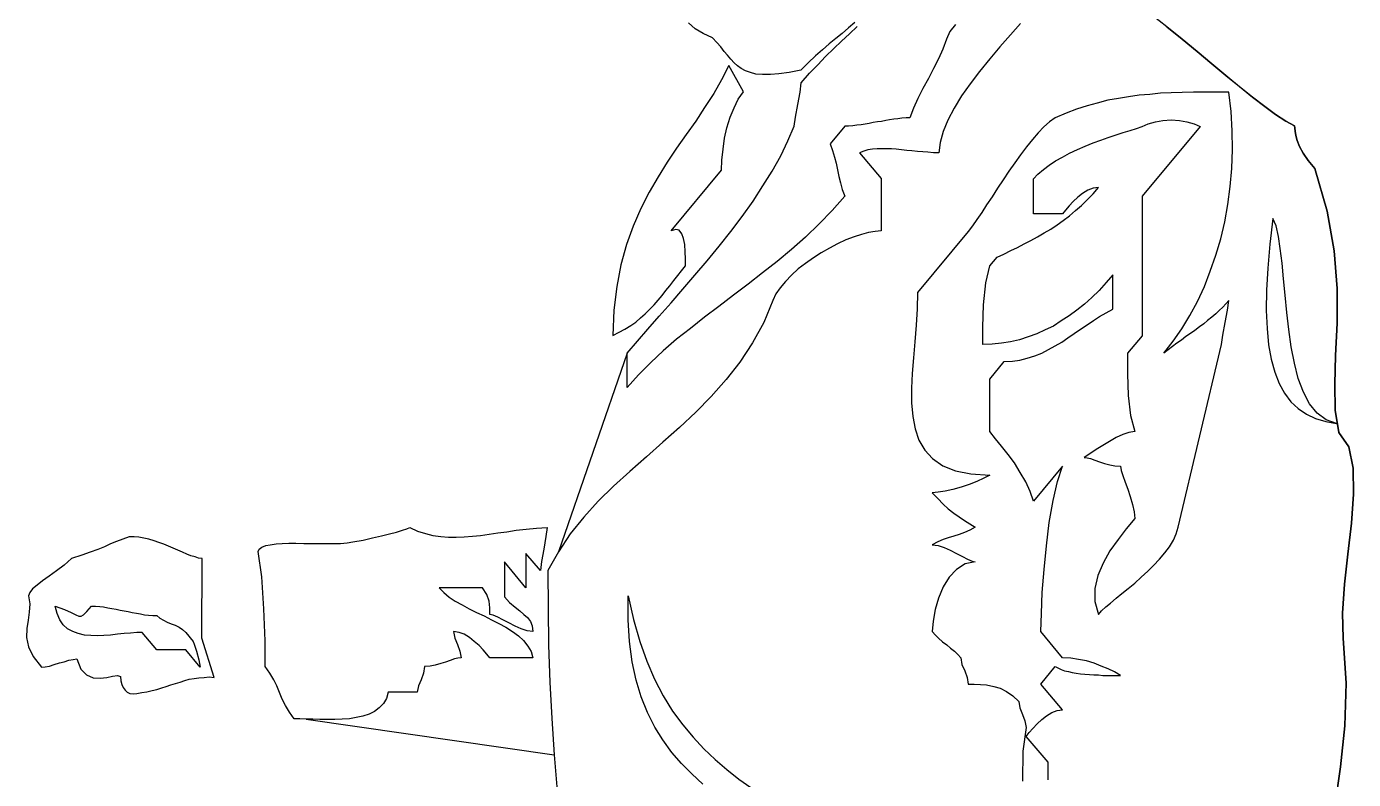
# Model space of a CAD drawing. Extents: x 500 to 638, y 181 to 267.
# Drawn here: x 622.741 to 623.401, y 204.181 to 204.556 of the extents above; entities that cross this region are included whole.
import ezdxf

# ---------------------------------------------------------------- set-up
doc = ezdxf.new("R2010")
doc.units = 0
doc.header["$LTSCALE"] = 7
doc.layers.add('ACESSÓRIO', color=2, linetype='CONTINUOUS')

msp = doc.modelspace()

# ---------------------------------------------------------------- linework, layer by layer
at = {"layer": 'ACESSÓRIO'}
for p, q in [((623.30847, 204.55556), (623.30088, 204.5614)), ((623.07392, 204.55458), (623.07061, 204.5575)), ((623.07781, 204.55225), (623.07392, 204.55458)), ((623.08247, 204.55011), (623.07781, 204.55225)), ((623.14704, 204.55225), (623.14374, 204.54972)), ((623.14665, 204.54836), (623.15054, 204.55206)), ((623.15015, 204.55497), (623.14704, 204.55225)), ((623.15327, 204.5577), (623.15015, 204.55497)), ((623.15054, 204.55206), (623.15443, 204.55575)), ((623.20052, 204.55322), (623.19878, 204.54933)), ((623.20325, 204.55673), (623.20052, 204.55322)), ((623.23573, 204.55712), (623.23067, 204.55148)), ((623.31605, 204.54933), (623.30847, 204.55556)), ((623.30847, 204.55556), (623.31605, 204.54933)), ((623.30847, 204.55556), (623.30847, 204.55556)), ((623.08461, 204.54778), (623.08247, 204.55011)), ((623.08655, 204.54564), (623.08461, 204.54778)), ((623.08831, 204.5433), (623.08655, 204.54564)), ((623.14043, 204.547), (623.13712, 204.54408)), ((623.14374, 204.54972), (623.14043, 204.547)), ((623.14277, 204.54466), (623.14665, 204.54836)), ((623.19878, 204.54933), (623.19702, 204.54447)), ((623.22542, 204.54564), (623.22036, 204.53961)), ((623.23067, 204.55148), (623.22542, 204.54564)), ((623.32345, 204.5433), (623.31605, 204.54933)), ((623.31605, 204.54933), (623.32345, 204.5433)), ((623.08986, 204.54136), (623.08831, 204.5433)), ((623.09161, 204.53941), (623.08986, 204.54136)), ((623.09317, 204.53767), (623.09161, 204.53941)), ((623.13362, 204.54117), (623.13012, 204.53767)), ((623.13712, 204.54408), (623.13362, 204.54117)), ((623.13479, 204.53669), (623.13868, 204.54078)), ((623.13868, 204.54078), (623.14277, 204.54466)), ((623.19489, 204.53961), (623.19236, 204.53474)), ((623.19702, 204.54447), (623.19489, 204.53961)), ((623.22036, 204.53961), (623.21531, 204.53338)), ((623.33083, 204.53708), (623.32345, 204.5433)), ((623.32345, 204.5433), (623.33083, 204.53708)), ((623.09064, 204.53631), (623.08694, 204.5291)), ((623.09784, 204.52327), (623.09064, 204.53631)), ((623.09492, 204.53611), (623.09317, 204.53767)), ((623.09667, 204.53474), (623.09492, 204.53611)), ((623.09881, 204.53358), (623.09667, 204.53474)), ((623.10133, 204.5328), (623.09881, 204.53358)), ((623.10406, 204.53203), (623.10133, 204.5328)), ((623.11553, 204.53222), (623.11125, 204.53183)), ((623.12059, 204.5328), (623.11553, 204.53222)), ((623.12642, 204.53397), (623.12059, 204.5328)), ((623.13012, 204.53767), (623.12642, 204.53397)), ((623.12662, 204.52775), (623.1307, 204.53241)), ((623.1307, 204.53241), (623.13479, 204.53669)), ((623.19236, 204.53474), (623.18983, 204.52988)), ((623.21531, 204.53338), (623.21064, 204.52716)), ((623.33784, 204.53125), (623.33083, 204.53708)), ((623.33083, 204.53708), (623.33784, 204.53125)), ((623.08694, 204.5291), (623.08306, 204.5223)), ((623.10737, 204.53183), (623.10406, 204.53203)), ((623.11125, 204.53183), (623.10737, 204.53183)), ((623.12603, 204.52308), (623.12662, 204.52775)), ((623.18983, 204.52988), (623.1871, 204.52482)), ((623.21064, 204.52716), (623.20636, 204.52114)), ((623.34464, 204.52561), (623.33784, 204.53125)), ((623.33784, 204.53125), (623.34464, 204.5258)), ((623.34464, 204.5258), (623.35106, 204.52055)), ((623.35106, 204.52055), (623.34464, 204.52561)), ((623.08306, 204.5223), (623.07858, 204.51549)), ((623.09317, 204.5153), (623.09531, 204.51957)), ((623.09531, 204.51957), (623.09784, 204.52327)), ((623.12487, 204.51686), (623.12603, 204.52308)), ((623.18458, 204.51996), (623.18244, 204.5151)), ((623.1871, 204.52482), (623.18458, 204.51996)), ((623.20636, 204.52114), (623.20267, 204.5151)), ((623.2791, 204.51899), (623.27385, 204.51763)), ((623.28435, 204.51996), (623.2791, 204.51899)), ((623.28941, 204.52075), (623.28435, 204.51996)), ((623.29466, 204.52152), (623.28941, 204.52075)), ((623.29991, 204.52191), (623.29466, 204.52152)), ((623.30535, 204.5225), (623.29991, 204.52191)), ((623.31061, 204.52269), (623.30535, 204.5225)), ((623.31605, 204.52288), (623.31061, 204.52269)), ((623.32169, 204.52308), (623.31605, 204.52288)), ((623.32733, 204.52308), (623.32169, 204.52308)), ((623.33317, 204.52308), (623.32733, 204.52308)), ((623.3392, 204.52308), (623.33317, 204.52308)), ((623.34036, 204.51335), (623.3392, 204.52308)), ((623.35709, 204.51588), (623.35106, 204.52055)), ((623.35106, 204.52055), (623.35709, 204.51588)), ((623.07858, 204.51549), (623.07411, 204.50868)), ((623.09122, 204.51063), (623.09317, 204.5153)), ((623.1237, 204.51063), (623.12487, 204.51686)), ((623.18244, 204.5151), (623.18069, 204.51024)), ((623.20267, 204.5151), (623.19955, 204.50907)), ((623.25829, 204.51258), (623.25285, 204.51024)), ((623.26354, 204.51452), (623.25829, 204.51258)), ((623.26879, 204.51627), (623.26354, 204.51452)), ((623.27385, 204.51763), (623.26879, 204.51627)), ((623.34094, 204.50382), (623.34036, 204.51335)), ((623.36254, 204.51199), (623.35709, 204.51588)), ((623.35709, 204.51588), (623.36254, 204.51199)), ((623.07411, 204.50868), (623.06944, 204.50207)), ((623.08967, 204.50538), (623.09122, 204.51063)), ((623.12001, 204.49877), (623.12312, 204.50616)), ((623.12312, 204.50616), (623.1237, 204.51063)), ((623.14821, 204.50616), (623.14101, 204.49741)), ((623.15015, 204.50616), (623.14821, 204.50616)), ((623.15229, 204.50636), (623.15015, 204.50616)), ((623.15424, 204.50655), (623.15229, 204.50636)), ((623.15637, 204.50674), (623.15424, 204.50655)), ((623.15832, 204.50713), (623.15637, 204.50674)), ((623.16046, 204.50752), (623.15832, 204.50713)), ((623.16241, 204.50791), (623.16046, 204.50752)), ((623.16455, 204.5083), (623.16241, 204.50791)), ((623.16649, 204.50849), (623.16455, 204.5083)), ((623.16863, 204.50888), (623.16649, 204.50849)), ((623.17057, 204.50927), (623.16863, 204.50888)), ((623.17272, 204.50965), (623.17057, 204.50927)), ((623.17466, 204.50985), (623.17272, 204.50965)), ((623.1766, 204.51004), (623.17466, 204.50985)), ((623.17875, 204.51024), (623.1766, 204.51004)), ((623.18069, 204.51024), (623.17875, 204.51024)), ((623.19955, 204.50907), (623.19722, 204.50343)), ((623.2472, 204.50577), (623.24448, 204.50285)), ((623.25012, 204.5083), (623.2472, 204.50577)), ((623.25285, 204.51024), (623.25012, 204.5083)), ((623.2933, 204.50499), (623.29621, 204.50597)), ((623.29621, 204.50597), (623.29913, 204.50733)), ((623.325, 204.50597), (623.29621, 204.47135)), ((623.29913, 204.50733), (623.30283, 204.5083)), ((623.30283, 204.5083), (623.30652, 204.50888)), ((623.30652, 204.50888), (623.31061, 204.50927)), ((623.31061, 204.50927), (623.31469, 204.50888)), ((623.31469, 204.50888), (623.31839, 204.5083)), ((623.31839, 204.5083), (623.32208, 204.50733)), ((623.32208, 204.50733), (623.325, 204.50597)), ((623.36759, 204.50868), (623.36254, 204.51199)), ((623.36254, 204.51199), (623.36759, 204.50868)), ((623.37187, 204.50636), (623.36759, 204.50868)), ((623.36759, 204.50868), (623.37187, 204.50636)), ((623.37206, 204.50518), (623.37187, 204.50636)), ((623.37187, 204.50636), (623.37206, 204.50518)), ((623.06944, 204.50207), (623.06458, 204.49526)), ((623.08772, 204.49468), (623.0885, 204.50013)), ((623.0885, 204.50013), (623.08967, 204.50538)), ((623.19722, 204.50343), (623.19566, 204.49799)), ((623.24156, 204.49954), (623.23865, 204.49585)), ((623.24448, 204.50285), (623.24156, 204.49954)), ((623.27171, 204.49779), (623.2756, 204.49915)), ((623.2756, 204.49915), (623.27929, 204.50052)), ((623.27929, 204.50052), (623.28319, 204.50188)), ((623.28319, 204.50188), (623.28668, 204.50305)), ((623.28668, 204.50305), (623.29018, 204.50402)), ((623.29018, 204.50402), (623.2933, 204.50499)), ((623.34114, 204.49448), (623.34094, 204.50382)), ((623.37226, 204.50363), (623.37206, 204.50518)), ((623.37206, 204.50518), (623.37226, 204.50363)), ((623.37265, 204.50149), (623.37226, 204.50363)), ((623.37226, 204.50363), (623.37265, 204.50149)), ((623.37324, 204.49896), (623.37265, 204.50149)), ((623.37265, 204.50149), (623.37324, 204.49896)), ((623.06458, 204.49526), (623.05991, 204.48826)), ((623.08714, 204.48923), (623.08772, 204.49468)), ((623.1165, 204.49138), (623.12001, 204.49877)), ((623.14101, 204.49741), (623.14218, 204.4941)), ((623.14218, 204.4941), (623.14315, 204.49079)), ((623.15774, 204.49371), (623.1556, 204.49293)), ((623.1556, 204.49293), (623.16629, 204.48009)), ((623.15968, 204.49429), (623.15774, 204.49371)), ((623.16201, 204.49468), (623.15968, 204.49429)), ((623.16435, 204.49487), (623.16201, 204.49468)), ((623.16668, 204.49487), (623.16435, 204.49487)), ((623.16902, 204.49487), (623.16668, 204.49487)), ((623.17154, 204.49487), (623.16902, 204.49487)), ((623.17388, 204.49468), (623.17154, 204.49487)), ((623.17641, 204.49429), (623.17388, 204.49468)), ((623.17913, 204.4941), (623.17641, 204.49429)), ((623.18166, 204.4939), (623.17913, 204.4941)), ((623.18438, 204.49351), (623.18166, 204.4939)), ((623.1871, 204.49332), (623.18438, 204.49351)), ((623.18963, 204.49313), (623.1871, 204.49332)), ((623.19236, 204.49293), (623.18963, 204.49313)), ((623.19508, 204.49293), (623.19236, 204.49293)), ((623.19566, 204.49799), (623.19508, 204.49293)), ((623.23865, 204.49585), (623.23573, 204.49196)), ((623.25654, 204.49079), (623.26004, 204.49274)), ((623.26004, 204.49274), (623.26393, 204.49448)), ((623.26393, 204.49448), (623.26782, 204.49624)), ((623.26782, 204.49624), (623.27171, 204.49779)), ((623.34075, 204.48515), (623.34114, 204.49448)), ((623.3744, 204.49605), (623.37324, 204.49896)), ((623.37324, 204.49896), (623.3744, 204.49605)), ((623.37615, 204.49274), (623.3744, 204.49605)), ((623.3744, 204.49605), (623.37615, 204.49274)), ((623.37868, 204.48904), (623.37615, 204.49274)), ((623.37615, 204.49274), (623.37868, 204.48904)), ((623.05991, 204.48826), (623.05544, 204.48088)), ((623.08694, 204.48418), (623.08714, 204.48923)), ((623.11223, 204.48379), (623.1165, 204.49138)), ((623.14315, 204.49079), (623.14393, 204.48768)), ((623.14393, 204.48768), (623.14471, 204.48437)), ((623.23281, 204.48788), (623.22989, 204.48379)), ((623.23573, 204.49196), (623.23281, 204.48788)), ((623.24701, 204.48457), (623.24993, 204.48671)), ((623.24993, 204.48671), (623.25304, 204.48885)), ((623.25304, 204.48885), (623.25654, 204.49079)), ((623.38198, 204.48515), (623.37868, 204.48904)), ((623.37868, 204.48904), (623.38198, 204.48515)), ((623.05544, 204.48088), (623.05096, 204.47329)), ((623.06185, 204.45403), (623.08694, 204.48418)), ((623.10756, 204.4764), (623.11223, 204.48379)), ((623.14471, 204.48437), (623.14529, 204.48107)), ((623.14529, 204.48107), (623.14607, 204.47796)), ((623.16629, 204.48009), (623.16629, 204.45403)), ((623.22697, 204.47951), (623.22425, 204.47523)), ((623.22989, 204.48379), (623.22697, 204.47951)), ((623.24215, 204.4799), (623.24429, 204.48224)), ((623.24215, 204.46259), (623.24215, 204.4799)), ((623.24429, 204.48224), (623.24701, 204.48457)), ((623.33997, 204.47621), (623.34075, 204.48515)), ((623.38821, 204.46395), (623.38198, 204.48515)), ((623.38198, 204.48515), (623.38821, 204.46395)), ((623.05096, 204.47329), (623.04688, 204.46512)), ((623.1027, 204.46881), (623.10756, 204.4764)), ((623.14607, 204.47796), (623.14704, 204.47465)), ((623.14704, 204.47465), (623.14821, 204.47135)), ((623.22425, 204.47523), (623.22153, 204.47096)), ((623.26918, 204.47426), (623.26645, 204.47271)), ((623.27171, 204.47523), (623.26918, 204.47426)), ((623.27443, 204.47562), (623.27171, 204.47523)), ((623.27171, 204.47251), (623.27443, 204.47562)), ((623.33881, 204.46726), (623.33997, 204.47621)), ((623.09725, 204.46123), (623.1027, 204.46881)), ((623.14821, 204.47135), (623.14198, 204.46415)), ((623.21881, 204.46707), (623.21647, 204.46317)), ((623.22153, 204.47096), (623.21881, 204.46707)), ((623.25984, 204.46648), (623.2581, 204.46434)), ((623.26179, 204.46862), (623.25984, 204.46648)), ((623.26413, 204.47076), (623.26179, 204.46862)), ((623.26296, 204.46415), (623.26607, 204.46668)), ((623.26645, 204.47271), (623.26413, 204.47076)), ((623.26607, 204.46668), (623.26879, 204.46959)), ((623.26879, 204.46959), (623.27171, 204.47251)), ((623.29621, 204.47135), (623.29621, 204.40191)), ((623.33725, 204.45851), (623.33881, 204.46726)), ((623.04688, 204.46512), (623.04299, 204.45637)), ((623.09161, 204.45384), (623.09725, 204.46123)), ((623.14198, 204.46415), (623.13557, 204.45754)), ((623.21395, 204.45967), (623.2118, 204.45657)), ((623.21647, 204.46317), (623.21395, 204.45967)), ((623.25654, 204.46259), (623.24215, 204.46259)), ((623.2581, 204.46434), (623.25654, 204.46259)), ((623.25693, 204.45928), (623.26004, 204.46162)), ((623.26004, 204.46162), (623.26296, 204.46415)), ((623.36117, 204.46026), (623.35962, 204.44742)), ((623.36273, 204.45657), (623.36117, 204.46026)), ((623.39171, 204.44411), (623.38821, 204.46395)), ((623.38821, 204.46395), (623.39171, 204.44411)), ((623.04299, 204.45637), (623.03968, 204.44723)), ((623.06419, 204.45481), (623.06185, 204.45403)), ((623.06594, 204.45442), (623.06419, 204.45481)), ((623.0673, 204.45267), (623.06594, 204.45442)), ((623.08578, 204.44645), (623.09161, 204.45384)), ((623.13557, 204.45754), (623.12876, 204.45092)), ((623.16007, 204.45326), (623.15657, 204.45229)), ((623.16338, 204.45384), (623.16007, 204.45326)), ((623.16629, 204.45403), (623.16338, 204.45384)), ((623.20967, 204.45384), (623.18438, 204.4235)), ((623.2118, 204.45657), (623.20967, 204.45384)), ((623.24409, 204.45112), (623.2474, 204.45306)), ((623.2474, 204.45306), (623.2507, 204.455)), ((623.2507, 204.455), (623.25382, 204.45715)), ((623.25382, 204.45715), (623.25693, 204.45928)), ((623.33531, 204.45014), (623.33725, 204.45851)), ((623.3639, 204.45131), (623.36273, 204.45657)), ((623.03968, 204.44723), (623.03696, 204.43712)), ((623.06808, 204.45034), (623.0673, 204.45267)), ((623.06866, 204.44723), (623.06808, 204.45034)), ((623.06886, 204.44372), (623.06866, 204.44723)), ((623.07975, 204.43925), (623.08578, 204.44645)), ((623.12876, 204.45092), (623.12175, 204.44489)), ((623.14471, 204.44762), (623.14062, 204.44548)), ((623.14879, 204.44956), (623.14471, 204.44762)), ((623.15288, 204.45112), (623.14879, 204.44956)), ((623.15657, 204.45229), (623.15288, 204.45112)), ((623.23417, 204.44587), (623.23748, 204.44762)), ((623.23748, 204.44762), (623.24078, 204.44936)), ((623.24078, 204.44936), (623.24409, 204.45112)), ((623.33278, 204.44198), (623.33531, 204.45014)), ((623.35962, 204.44742), (623.35865, 204.43556)), ((623.36487, 204.44528), (623.3639, 204.45131)), ((623.06905, 204.44022), (623.06886, 204.44372)), ((623.06905, 204.43673), (623.06905, 204.44022)), ((623.12175, 204.44489), (623.11456, 204.43886)), ((623.13265, 204.44061), (623.12876, 204.43789)), ((623.13654, 204.44314), (623.13265, 204.44061)), ((623.14062, 204.44548), (623.13654, 204.44314)), ((623.22036, 204.43673), (623.22406, 204.44101)), ((623.22406, 204.44101), (623.22737, 204.44256)), ((623.22737, 204.44256), (623.23086, 204.44431)), ((623.23086, 204.44431), (623.23417, 204.44587)), ((623.33006, 204.434), (623.33278, 204.44198)), ((623.36584, 204.43809), (623.36487, 204.44528)), ((623.39307, 204.42544), (623.39171, 204.44411)), ((623.39171, 204.44411), (623.39307, 204.42544)), ((623.03696, 204.43712), (623.03482, 204.42642)), ((623.06516, 204.43186), (623.0671, 204.43419)), ((623.0671, 204.43419), (623.06905, 204.43673)), ((623.07372, 204.43206), (623.07975, 204.43925)), ((623.10737, 204.43322), (623.10017, 204.42758)), ((623.11456, 204.43886), (623.10737, 204.43322)), ((623.12506, 204.43517), (623.12175, 204.43206)), ((623.12876, 204.43789), (623.12506, 204.43517)), ((623.21842, 204.42817), (623.22036, 204.43673)), ((623.32714, 204.42642), (623.33006, 204.434)), ((623.35865, 204.43556), (623.35807, 204.42466)), ((623.36642, 204.4303), (623.36584, 204.43809)), ((623.05933, 204.42447), (623.06127, 204.42681)), ((623.06127, 204.42681), (623.06322, 204.42933)), ((623.06322, 204.42933), (623.06516, 204.43186)), ((623.06769, 204.42505), (623.07372, 204.43206)), ((623.10017, 204.42758), (623.09298, 204.42214)), ((623.11884, 204.42894), (623.11612, 204.42583)), ((623.12175, 204.43206), (623.11884, 204.42894)), ((623.21725, 204.41728), (623.21842, 204.42817)), ((623.27832, 204.42836), (623.27482, 204.42447)), ((623.28162, 204.43225), (623.27832, 204.42836)), ((623.28162, 204.41513), (623.28162, 204.43225)), ((623.3672, 204.42214), (623.36642, 204.4303)), ((623.03482, 204.42642), (623.03346, 204.41474)), ((623.05544, 204.41961), (623.05738, 204.42195)), ((623.05738, 204.42195), (623.05933, 204.42447)), ((623.06185, 204.41825), (623.06769, 204.42505)), ((623.09298, 204.42214), (623.08558, 204.4165)), ((623.11398, 204.42272), (623.11242, 204.41941)), ((623.11612, 204.42583), (623.11398, 204.42272)), ((623.18438, 204.4235), (623.18419, 204.41533)), ((623.27112, 204.42097), (623.26743, 204.41767)), ((623.27482, 204.42447), (623.27112, 204.42097)), ((623.32364, 204.41902), (623.32714, 204.42642)), ((623.35807, 204.42466), (623.35787, 204.41455)), ((623.36818, 204.41358), (623.3672, 204.42214)), ((623.39307, 204.40813), (623.39307, 204.42544)), ((623.39307, 204.42544), (623.39307, 204.40813)), ((623.03346, 204.41474), (623.03288, 204.40211)), ((623.04902, 204.4128), (623.05135, 204.41513)), ((623.05135, 204.41513), (623.05349, 204.41728)), ((623.05349, 204.41728), (623.05544, 204.41961)), ((623.05602, 204.41164), (623.06185, 204.41825)), ((623.08558, 204.4165), (623.07858, 204.41125)), ((623.11242, 204.41941), (623.10795, 204.40852)), ((623.18419, 204.41533), (623.1838, 204.40716)), ((623.21686, 204.40619), (623.21725, 204.41728)), ((623.26374, 204.41474), (623.25984, 204.41183)), ((623.26743, 204.41767), (623.26374, 204.41474)), ((623.27501, 204.41144), (623.27832, 204.41339)), ((623.27832, 204.41339), (623.28162, 204.41513)), ((623.31994, 204.41203), (623.32364, 204.41902)), ((623.33453, 204.41455), (623.33278, 204.4128)), ((623.33628, 204.41611), (623.33453, 204.41455)), ((623.33784, 204.41786), (623.33628, 204.41611)), ((623.33745, 204.40852), (623.33862, 204.41474)), ((623.3392, 204.41941), (623.33784, 204.41786)), ((623.33862, 204.41474), (623.3392, 204.41941)), ((623.35787, 204.41455), (623.35826, 204.40561)), ((623.36915, 204.40502), (623.36818, 204.41358)), ((623.03891, 204.40521), (623.04182, 204.40697)), ((623.04182, 204.40697), (623.04435, 204.40872)), ((623.04435, 204.40872), (623.04668, 204.41086)), ((623.04668, 204.41086), (623.04902, 204.4128)), ((623.05038, 204.40521), (623.05602, 204.41164)), ((623.07858, 204.41125), (623.07158, 204.40561)), ((623.10795, 204.40852), (623.10231, 204.39841)), ((623.1838, 204.40716), (623.18303, 204.39899)), ((623.25206, 204.40678), (623.24798, 204.40482)), ((623.25595, 204.4093), (623.25206, 204.40678)), ((623.25984, 204.41183), (623.25595, 204.4093)), ((623.26548, 204.40521), (623.26879, 204.40736)), ((623.26879, 204.40736), (623.2719, 204.40949)), ((623.2719, 204.40949), (623.27501, 204.41144)), ((623.31586, 204.40541), (623.31994, 204.41203)), ((623.32675, 204.40794), (623.32461, 204.40639)), ((623.3287, 204.40949), (623.32675, 204.40794)), ((623.33083, 204.41125), (623.3287, 204.40949)), ((623.33278, 204.4128), (623.33083, 204.41125)), ((623.33628, 204.4023), (623.33745, 204.40852)), ((623.39229, 204.39219), (623.39307, 204.40813)), ((623.39307, 204.40813), (623.39229, 204.39219)), ((623.03288, 204.40211), (623.03599, 204.40366)), ((623.03599, 204.40366), (623.03891, 204.40521)), ((623.04513, 204.39919), (623.05038, 204.40521)), ((623.06458, 204.40016), (623.05797, 204.39452)), ((623.07158, 204.40561), (623.06458, 204.40016)), ((623.21686, 204.39763), (623.21686, 204.40619)), ((623.23942, 204.40133), (623.23514, 204.39996)), ((623.2437, 204.40288), (623.23942, 204.40133)), ((623.24798, 204.40482), (623.2437, 204.40288)), ((623.25615, 204.3988), (623.25926, 204.40094)), ((623.25926, 204.40094), (623.26237, 204.40308)), ((623.26237, 204.40308), (623.26548, 204.40521)), ((623.29621, 204.40191), (623.28883, 204.39335)), ((623.31158, 204.39919), (623.31586, 204.40541)), ((623.31781, 204.40153), (623.31566, 204.39977)), ((623.32014, 204.40308), (623.31781, 204.40153)), ((623.32228, 204.40463), (623.32014, 204.40308)), ((623.32461, 204.40639), (623.32228, 204.40463)), ((623.33569, 204.39763), (623.33628, 204.4023)), ((623.35826, 204.40561), (623.35904, 204.39744)), ((623.37031, 204.39647), (623.36915, 204.40502)), ((623.04007, 204.39335), (623.04513, 204.39919)), ((623.05797, 204.39452), (623.05174, 204.38868)), ((623.10231, 204.39841), (623.09608, 204.38888)), ((623.18303, 204.39899), (623.18244, 204.39102)), ((623.22153, 204.39783), (623.21686, 204.39763)), ((623.2262, 204.39822), (623.22153, 204.39783)), ((623.23067, 204.39899), (623.2262, 204.39822)), ((623.23514, 204.39996), (623.23067, 204.39899)), ((623.24623, 204.39335), (623.24954, 204.3951)), ((623.24954, 204.3951), (623.25285, 204.39686)), ((623.25285, 204.39686), (623.25615, 204.3988)), ((623.30691, 204.39335), (623.31158, 204.39919)), ((623.30905, 204.39491), (623.30691, 204.39335)), ((623.31119, 204.39666), (623.30905, 204.39491)), ((623.31333, 204.39822), (623.31119, 204.39666)), ((623.31566, 204.39977), (623.31333, 204.39822)), ((623.31411, 204.30681), (623.33569, 204.39763)), ((623.35904, 204.39744), (623.36039, 204.39024)), ((623.37187, 204.3883), (623.37031, 204.39647)), ((623.04007, 204.39335), (623.00584, 204.29455)), ((623.04007, 204.37624), (623.04007, 204.39335)), ((623.05174, 204.38868), (623.04571, 204.38246)), ((623.09608, 204.38888), (623.08928, 204.38012)), ((623.18244, 204.39102), (623.18185, 204.38324)), ((623.22036, 204.38032), (623.22756, 204.38907)), ((623.22756, 204.38907), (623.23164, 204.38927)), ((623.23164, 204.38927), (623.23534, 204.38985)), ((623.23534, 204.38985), (623.23904, 204.39083)), ((623.23904, 204.39083), (623.24273, 204.39199)), ((623.24273, 204.39199), (623.24623, 204.39335)), ((623.28883, 204.39335), (623.28883, 204.38305)), ((623.36039, 204.39024), (623.36215, 204.38382)), ((623.37382, 204.38071), (623.37187, 204.3883)), ((623.3919, 204.37779), (623.39229, 204.39219)), ((623.39229, 204.39219), (623.3919, 204.37779)), ((623.04571, 204.38246), (623.04007, 204.37624)), ((623.18185, 204.38324), (623.18146, 204.37585)), ((623.28883, 204.38305), (623.28921, 204.37216)), ((623.36215, 204.38382), (623.36429, 204.37818)), ((623.37634, 204.3739), (623.37382, 204.38071)), ((623.08928, 204.38012), (623.08188, 204.37177)), ((623.18146, 204.37585), (623.18146, 204.36865)), ((623.22036, 204.35426), (623.22036, 204.38032)), ((623.36429, 204.37818), (623.36701, 204.37332)), ((623.37946, 204.36807), (623.37634, 204.3739)), ((623.3921, 204.36495), (623.3919, 204.37779)), ((623.3919, 204.37779), (623.3921, 204.36495)), ((623.08188, 204.37177), (623.07411, 204.36398)), ((623.18146, 204.36865), (623.18205, 204.36185)), ((623.28921, 204.37216), (623.29038, 204.36224)), ((623.36701, 204.37332), (623.37012, 204.36904)), ((623.37012, 204.36904), (623.37382, 204.36574)), ((623.38315, 204.3634), (623.37946, 204.36807)), ((623.07411, 204.36398), (623.06613, 204.3564)), ((623.18205, 204.36185), (623.18322, 204.35562)), ((623.29038, 204.36224), (623.29252, 204.35426)), ((623.37382, 204.36574), (623.3779, 204.36301)), ((623.3779, 204.36301), (623.38237, 204.36088)), ((623.38237, 204.36088), (623.38743, 204.35932)), ((623.38763, 204.36009), (623.38315, 204.3634)), ((623.39404, 204.35387), (623.3921, 204.36495)), ((623.3921, 204.36495), (623.39404, 204.35387)), ((623.06613, 204.3564), (623.05777, 204.34901)), ((623.18322, 204.35562), (623.18516, 204.34998)), ((623.22328, 204.35076), (623.22036, 204.35426)), ((623.29252, 204.35426), (623.2896, 204.35387)), ((623.38743, 204.35932), (623.39288, 204.35834)), ((623.39288, 204.35834), (623.38763, 204.36009)), ((623.05777, 204.34901), (623.0496, 204.34182)), ((623.18516, 204.34998), (623.18808, 204.34512)), ((623.2262, 204.34707), (623.22328, 204.35076)), ((623.27657, 204.34746), (623.27327, 204.34531)), ((623.27988, 204.3494), (623.27657, 204.34746)), ((623.28319, 204.35135), (623.27988, 204.3494)), ((623.28649, 204.3529), (623.28319, 204.35135)), ((623.2896, 204.35387), (623.28649, 204.3529)), ((623.39891, 204.34668), (623.39404, 204.35387)), ((623.39404, 204.35387), (623.39891, 204.34668)), ((623.0496, 204.34182), (623.04143, 204.33442)), ((623.18808, 204.34512), (623.19197, 204.34084)), ((623.19197, 204.34084), (623.19702, 204.33734)), ((623.22951, 204.34298), (623.2262, 204.34707)), ((623.23262, 204.3387), (623.22951, 204.34298)), ((623.27015, 204.34318), (623.26724, 204.34143)), ((623.26724, 204.34143), (623.26879, 204.34123)), ((623.26879, 204.34123), (623.27054, 204.34084)), ((623.27327, 204.34531), (623.27015, 204.34318)), ((623.27054, 204.34084), (623.27268, 204.34006)), ((623.40104, 204.33618), (623.39891, 204.34668)), ((623.39891, 204.34668), (623.40104, 204.33618)), ((623.04143, 204.33442), (623.03327, 204.32723)), ((623.19702, 204.33734), (623.20325, 204.33481)), ((623.20325, 204.33481), (623.21103, 204.33326)), ((623.23553, 204.33403), (623.23262, 204.3387)), ((623.25654, 204.33715), (623.24215, 204.31964)), ((623.25401, 204.32956), (623.25654, 204.33715)), ((623.27268, 204.34006), (623.27501, 204.33928)), ((623.27501, 204.33928), (623.27735, 204.33851)), ((623.27735, 204.33851), (623.28007, 204.33773)), ((623.28007, 204.33773), (623.2826, 204.33734)), ((623.2826, 204.33734), (623.28532, 204.33715)), ((623.28532, 204.33715), (623.28571, 204.335)), ((623.28571, 204.335), (623.28649, 204.33248)), ((623.40124, 204.32314), (623.40104, 204.33618)), ((623.40104, 204.33618), (623.40124, 204.32314)), ((623.21006, 204.32801), (623.20616, 204.32665)), ((623.21395, 204.32956), (623.21006, 204.32801)), ((623.21103, 204.33326), (623.22036, 204.33267)), ((623.21745, 204.33112), (623.21395, 204.32956)), ((623.22036, 204.33267), (623.21745, 204.33112)), ((623.23826, 204.32936), (623.23553, 204.33403)), ((623.24039, 204.3245), (623.23826, 204.32936)), ((623.25187, 204.32003), (623.25401, 204.32956)), ((623.28649, 204.33248), (623.28766, 204.32917)), ((623.28766, 204.32917), (623.28902, 204.32567)), ((623.03327, 204.32723), (623.02568, 204.31964)), ((623.19469, 204.32411), (623.19177, 204.32392)), ((623.19177, 204.32392), (623.1945, 204.32101)), ((623.1945, 204.32101), (623.19722, 204.31828)), ((623.1982, 204.3247), (623.19469, 204.32411)), ((623.20208, 204.32548), (623.1982, 204.3247)), ((623.20616, 204.32665), (623.20208, 204.32548)), ((623.24215, 204.31964), (623.24039, 204.3245)), ((623.28902, 204.32567), (623.29018, 204.32198)), ((623.29018, 204.32198), (623.29135, 204.31809)), ((623.40027, 204.30875), (623.40124, 204.32314)), ((623.40124, 204.32314), (623.40027, 204.30875)), ((623.02568, 204.31964), (623.01849, 204.31167)), ((623.19722, 204.31828), (623.19975, 204.31595)), ((623.19975, 204.31595), (623.20247, 204.31381)), ((623.24993, 204.30914), (623.25187, 204.32003)), ((623.29135, 204.31809), (623.29213, 204.31439)), ((623.29213, 204.31439), (623.29252, 204.31109)), ((623.01849, 204.31167), (623.01167, 204.3035)), ((623.20247, 204.31381), (623.20519, 204.31187)), ((623.20519, 204.31187), (623.20772, 204.31011)), ((623.20772, 204.31011), (623.21044, 204.30836)), ((623.21044, 204.30836), (623.21317, 204.30681)), ((623.24857, 204.29747), (623.24993, 204.30914)), ((623.29252, 204.31109), (623.28824, 204.30603)), ((623.39852, 204.29339), (623.40027, 204.30875)), ((623.40027, 204.30875), (623.39852, 204.29339)), ((622.79229, 204.30195), (622.78918, 204.30078)), ((622.79482, 204.30195), (622.79229, 204.30195)), ((622.79715, 204.30175), (622.79482, 204.30195)), ((622.79968, 204.30136), (622.79715, 204.30175)), ((622.80221, 204.30078), (622.79968, 204.30136)), ((622.90879, 204.30039), (622.91346, 204.30156)), ((622.91346, 204.30156), (622.91794, 204.30253)), ((622.91794, 204.30253), (622.92182, 204.3035)), ((622.92182, 204.3035), (622.92532, 204.30428)), ((622.92532, 204.30428), (622.92824, 204.30525)), ((622.92824, 204.30525), (622.93038, 204.30603)), ((622.93038, 204.30603), (622.93193, 204.30661)), ((622.93193, 204.30661), (622.93582, 204.30486)), ((622.93582, 204.30486), (622.93972, 204.30369)), ((622.93972, 204.30369), (622.94341, 204.30272)), ((622.94341, 204.30272), (622.9473, 204.30214)), ((622.9473, 204.30214), (622.95119, 204.30175)), ((622.95119, 204.30175), (622.95508, 204.30175)), ((622.95508, 204.30175), (622.95897, 204.30195)), ((622.95897, 204.30195), (622.96306, 204.30233)), ((622.96306, 204.30233), (622.96714, 204.30272)), ((622.96714, 204.30272), (622.97141, 204.3033)), ((622.97141, 204.3033), (622.97569, 204.30389)), ((622.97569, 204.30389), (622.98017, 204.30447)), ((622.98017, 204.30447), (622.98484, 204.30525)), ((622.98484, 204.30525), (622.98989, 204.30583)), ((622.98989, 204.30583), (622.99495, 204.30623)), ((622.99495, 204.30623), (623.0002, 204.30661)), ((622.99962, 204.30214), (622.99865, 204.29592)), ((623.0002, 204.30661), (622.99962, 204.30214)), ((623.01167, 204.3035), (623.00584, 204.29455)), ((623.19975, 204.30156), (623.19722, 204.30058)), ((623.20247, 204.30233), (623.19975, 204.30156)), ((623.20519, 204.30311), (623.20247, 204.30233)), ((623.20772, 204.30408), (623.20519, 204.30311)), ((623.21044, 204.30525), (623.20772, 204.30408)), ((623.21317, 204.30681), (623.21044, 204.30525)), ((623.28824, 204.30603), (623.28416, 204.30058)), ((623.31177, 204.30039), (623.31314, 204.3035)), ((623.31314, 204.3035), (623.31411, 204.30681)), ((622.77673, 204.29572), (622.77304, 204.29436)), ((622.78004, 204.29708), (622.77673, 204.29572)), ((622.78316, 204.29844), (622.78004, 204.29708)), ((622.78607, 204.29961), (622.78316, 204.29844)), ((622.78918, 204.30078), (622.78607, 204.29961)), ((622.80474, 204.29999), (622.80221, 204.30078)), ((622.80707, 204.29922), (622.80474, 204.29999)), ((622.8096, 204.29825), (622.80707, 204.29922)), ((622.81193, 204.29728), (622.8096, 204.29825)), ((622.81427, 204.29631), (622.81193, 204.29728)), ((622.8166, 204.29533), (622.81427, 204.29631)), ((622.81894, 204.29436), (622.8166, 204.29533)), ((622.85647, 204.29474), (622.85705, 204.29592)), ((622.85842, 204.28211), (622.85647, 204.29474)), ((622.85705, 204.29592), (622.85842, 204.29689)), ((622.85842, 204.29689), (622.86036, 204.29767)), ((622.86036, 204.29767), (622.8625, 204.29805)), ((622.8625, 204.29805), (622.86542, 204.29844)), ((622.86542, 204.29844), (622.86854, 204.29864)), ((622.86854, 204.29864), (622.87184, 204.29883)), ((622.87184, 204.29883), (622.87534, 204.29883)), ((622.87534, 204.29883), (622.87923, 204.29864)), ((622.87923, 204.29864), (622.88293, 204.29864)), ((622.88293, 204.29864), (622.88681, 204.29864)), ((622.88681, 204.29864), (622.89051, 204.29864)), ((622.89051, 204.29864), (622.89421, 204.29864)), ((622.89421, 204.29864), (622.89751, 204.29864)), ((622.89751, 204.29864), (622.90082, 204.29902)), ((622.90082, 204.29902), (622.90354, 204.29941)), ((622.90354, 204.29941), (622.90879, 204.30039)), ((622.99865, 204.29592), (622.99748, 204.28969)), ((623.1945, 204.29941), (623.19177, 204.29805)), ((623.19177, 204.29805), (623.19469, 204.29767)), ((623.19722, 204.30058), (623.1945, 204.29941)), ((623.19469, 204.29767), (623.19761, 204.2967)), ((623.19761, 204.2967), (623.20072, 204.29533)), ((623.20072, 204.29533), (623.20383, 204.29377)), ((623.2474, 204.2858), (623.24857, 204.29747)), ((623.28007, 204.29494), (623.27676, 204.28891)), ((623.28416, 204.30058), (623.28007, 204.29494)), ((623.3075, 204.29397), (623.30983, 204.29708)), ((623.30983, 204.29708), (623.31177, 204.30039)), ((622.76371, 204.29125), (622.76001, 204.28794)), ((622.76876, 204.2928), (622.76371, 204.29125)), ((622.77304, 204.29436), (622.76876, 204.2928)), ((622.82108, 204.29339), (622.81894, 204.29436)), ((622.82302, 204.29261), (622.82108, 204.29339)), ((622.82516, 204.29203), (622.82302, 204.29261)), ((622.82691, 204.29144), (622.82516, 204.29203)), ((622.82867, 204.29125), (622.82691, 204.29144)), ((622.82847, 204.25157), (622.82867, 204.29125)), ((622.979, 204.28949), (622.979, 204.27219)), ((622.9897, 204.27666), (622.979, 204.28949)), ((622.9897, 204.29377), (622.9897, 204.27666)), ((622.99689, 204.28521), (622.9897, 204.29377)), ((622.99748, 204.28969), (622.99689, 204.28521)), ((623.00584, 204.29455), (623.00059, 204.28521)), ((623.20383, 204.29377), (623.20675, 204.29222)), ((623.20811, 204.28852), (623.20383, 204.2858)), ((623.20675, 204.29222), (623.20928, 204.29086)), ((623.21317, 204.28949), (623.20811, 204.28852)), ((623.20928, 204.29086), (623.21161, 204.28988)), ((623.21161, 204.28988), (623.21317, 204.28949)), ((623.27676, 204.28891), (623.27404, 204.28269)), ((623.30185, 204.28775), (623.30477, 204.29086)), ((623.30477, 204.29086), (623.3075, 204.29397)), ((623.39676, 204.27841), (623.39852, 204.29339)), ((623.39852, 204.29339), (623.39676, 204.27841)), ((622.75262, 204.2825), (622.74931, 204.28016)), ((622.75631, 204.28502), (622.75262, 204.2825)), ((622.76001, 204.28794), (622.75631, 204.28502)), ((622.85939, 204.26616), (622.85842, 204.28211)), ((623.00059, 204.28521), (623.00078, 204.26655)), ((623.20014, 204.28191), (623.19722, 204.27705)), ((623.20383, 204.2858), (623.20014, 204.28191)), ((623.24642, 204.27432), (623.2474, 204.2858)), ((623.27404, 204.28269), (623.27268, 204.27627)), ((623.29252, 204.27899), (623.29563, 204.28191)), ((623.29563, 204.28191), (623.29894, 204.28483)), ((623.29894, 204.28483), (623.30185, 204.28775)), ((622.74426, 204.27608), (622.74289, 204.27432)), ((622.74659, 204.27802), (622.74426, 204.27608)), ((622.74931, 204.28016), (622.74659, 204.27802)), ((622.94652, 204.27666), (622.94886, 204.27432)), ((622.96811, 204.27666), (622.94652, 204.27666)), ((622.97025, 204.27335), (622.96811, 204.27666)), ((623.19722, 204.27705), (623.19489, 204.27141)), ((623.27268, 204.27627), (623.27268, 204.26985)), ((623.2861, 204.27374), (623.28921, 204.27627)), ((623.28921, 204.27627), (623.29252, 204.27899)), ((623.39579, 204.26402), (623.39676, 204.27841)), ((623.39676, 204.27841), (623.39579, 204.26402)), ((622.74289, 204.27432), (622.74231, 204.27258)), ((622.74231, 204.27258), (622.74289, 204.26868)), ((622.74289, 204.26868), (622.7427, 204.2646)), ((622.94886, 204.27432), (622.95158, 204.27199)), ((622.95158, 204.27199), (622.9545, 204.27004)), ((622.9545, 204.27004), (622.958, 204.2681)), ((622.97141, 204.27004), (622.97025, 204.27335)), ((622.9718, 204.26674), (622.97141, 204.27004)), ((622.979, 204.27219), (622.98153, 204.26927)), ((622.98153, 204.26927), (622.98426, 204.26694)), ((623.04046, 204.26071), (623.04046, 204.27258)), ((623.04046, 204.27258), (623.04319, 204.26091)), ((623.19489, 204.27141), (623.19314, 204.26577)), ((623.24603, 204.26382), (623.24642, 204.27432)), ((623.27268, 204.26985), (623.27443, 204.26343)), ((623.27813, 204.26713), (623.28046, 204.26907)), ((623.28046, 204.26907), (623.28319, 204.27141)), ((623.28319, 204.27141), (623.2861, 204.27374)), ((622.7427, 204.2646), (622.74211, 204.26052)), ((622.7565, 204.26382), (622.75553, 204.26752)), ((622.75553, 204.26752), (622.7602, 204.26577)), ((622.75787, 204.26071), (622.7565, 204.26382)), ((622.7602, 204.26577), (622.76351, 204.2644)), ((622.76351, 204.2644), (622.76584, 204.26324)), ((622.76584, 204.26324), (622.7674, 204.26246)), ((622.7674, 204.26246), (622.76857, 204.26246)), ((622.76857, 204.26246), (622.76973, 204.26324)), ((622.76973, 204.26324), (622.77129, 204.26479)), ((622.77129, 204.26479), (622.77362, 204.26752)), ((622.77362, 204.26752), (622.77557, 204.26752)), ((622.77557, 204.26752), (622.77771, 204.26733)), ((622.77771, 204.26733), (622.77965, 204.26713)), ((622.77965, 204.26713), (622.78179, 204.26674)), ((622.78179, 204.26674), (622.78374, 204.26636)), ((622.78374, 204.26636), (622.78587, 204.26596)), ((622.78587, 204.26596), (622.78782, 204.26557)), ((622.78782, 204.26557), (622.78996, 204.26518)), ((622.78996, 204.26518), (622.7919, 204.26479)), ((622.7919, 204.26479), (622.79385, 204.2644)), ((622.79385, 204.2644), (622.79599, 204.26402)), ((622.79599, 204.26402), (622.79794, 204.26363)), ((622.79794, 204.26363), (622.80007, 204.26324)), ((622.80007, 204.26324), (622.80201, 204.26305)), ((622.80201, 204.26305), (622.80416, 204.26285)), ((622.80416, 204.26285), (622.8061, 204.26285)), ((622.8061, 204.26285), (622.80766, 204.26149)), ((622.85998, 204.25021), (622.85939, 204.26616)), ((622.958, 204.2681), (622.9615, 204.26616)), ((622.9615, 204.26616), (622.96519, 204.2644)), ((622.96519, 204.2644), (622.96889, 204.26266)), ((622.96889, 204.26266), (622.97259, 204.26071)), ((622.9718, 204.26343), (622.9718, 204.26674)), ((622.97337, 204.26305), (622.9718, 204.26343)), ((622.97569, 204.26208), (622.97337, 204.26305)), ((622.97823, 204.26071), (622.97569, 204.26208)), ((622.98426, 204.26694), (622.98658, 204.26518)), ((622.98658, 204.26518), (622.98873, 204.26343)), ((622.98873, 204.26343), (622.99048, 204.26188)), ((622.99048, 204.26188), (622.99203, 204.25993)), ((623.00078, 204.26655), (623.00098, 204.24807)), ((623.19314, 204.26577), (623.19216, 204.26012)), ((623.24584, 204.25487), (623.24603, 204.26382)), ((623.27443, 204.26343), (623.27599, 204.26518)), ((623.27599, 204.26518), (623.27813, 204.26713)), ((623.39618, 204.25157), (623.39579, 204.26402)), ((623.39579, 204.26402), (623.39618, 204.25157)), ((622.74153, 204.25644), (622.74133, 204.25196)), ((622.74211, 204.26052), (622.74153, 204.25644)), ((622.75962, 204.25818), (622.75787, 204.26071)), ((622.76175, 204.25624), (622.75962, 204.25818)), ((622.76429, 204.25487), (622.76175, 204.25624)), ((622.80766, 204.26149), (622.80941, 204.26052)), ((622.80941, 204.26052), (622.81135, 204.25954)), ((622.81135, 204.25954), (622.8133, 204.25877)), ((622.8133, 204.25877), (622.81524, 204.25799)), ((622.81524, 204.25799), (622.81718, 204.25702)), ((622.81718, 204.25702), (622.81894, 204.25585)), ((622.81894, 204.25585), (622.82049, 204.25449)), ((622.97259, 204.26071), (622.97628, 204.25896)), ((622.97628, 204.25896), (622.97978, 204.25702)), ((622.98114, 204.25915), (622.97823, 204.26071)), ((622.97978, 204.25702), (622.98309, 204.25487)), ((622.98426, 204.2576), (622.98114, 204.25915)), ((622.98736, 204.25624), (622.98426, 204.2576)), ((622.99028, 204.25526), (622.98736, 204.25624)), ((622.9932, 204.25487), (622.99028, 204.25526)), ((622.99203, 204.25993), (622.99281, 204.2578)), ((622.99281, 204.2578), (622.9932, 204.25487)), ((623.04124, 204.25001), (623.04046, 204.26071)), ((623.04319, 204.26091), (623.04629, 204.25001)), ((623.19216, 204.26012), (623.19177, 204.25487)), ((622.74133, 204.25196), (622.74231, 204.24729)), ((622.76701, 204.2539), (622.76429, 204.25487)), ((622.77012, 204.25313), (622.76701, 204.2539)), ((622.77324, 204.25293), (622.77012, 204.25313)), ((622.77654, 204.25274), (622.77324, 204.25293)), ((622.77985, 204.25293), (622.77654, 204.25274)), ((622.78316, 204.25313), (622.77985, 204.25293)), ((622.78665, 204.25352), (622.78316, 204.25313)), ((622.78996, 204.2539), (622.78665, 204.25352)), ((622.79307, 204.2541), (622.78996, 204.2539)), ((622.79618, 204.25449), (622.79307, 204.2541)), ((622.79891, 204.25449), (622.79618, 204.25449)), ((622.8061, 204.24574), (622.79891, 204.25449)), ((622.82049, 204.25449), (622.82419, 204.25001)), ((622.82419, 204.25001), (622.82477, 204.24865)), ((622.82477, 204.24865), (622.82594, 204.24515)), ((622.83469, 204.23212), (622.82847, 204.25157)), ((622.85998, 204.23757), (622.85998, 204.25021)), ((622.95372, 204.25487), (622.9543, 204.25157)), ((622.95644, 204.25449), (622.95372, 204.25487)), ((622.9543, 204.25157), (622.95566, 204.24846)), ((622.95566, 204.24846), (622.95683, 204.24515)), ((622.95897, 204.25352), (622.95644, 204.25449)), ((622.96169, 204.25196), (622.95897, 204.25352)), ((622.96403, 204.25001), (622.96169, 204.25196)), ((622.96636, 204.24788), (622.96403, 204.25001)), ((622.98309, 204.25487), (622.986, 204.25274)), ((622.986, 204.25274), (622.98854, 204.2504)), ((622.98854, 204.2504), (622.99067, 204.24768)), ((623.0426, 204.2399), (623.04124, 204.25001)), ((623.04629, 204.25001), (623.0498, 204.24009)), ((623.19177, 204.25487), (623.19333, 204.25313)), ((623.19333, 204.25313), (623.19489, 204.25157)), ((623.19489, 204.25157), (623.19683, 204.24982)), ((623.19683, 204.24982), (623.19897, 204.24826)), ((623.25654, 204.24185), (623.24584, 204.25487)), ((623.39755, 204.2292), (623.39618, 204.25157)), ((623.39618, 204.25157), (623.39755, 204.2292)), ((622.74231, 204.24729), (622.74464, 204.24243)), ((622.74464, 204.24243), (622.74873, 204.23718)), ((622.82049, 204.24574), (622.8061, 204.24574)), ((622.82769, 204.23718), (622.82049, 204.24574)), ((622.82594, 204.24515), (622.8271, 204.24087)), ((622.95741, 204.24185), (622.95586, 204.24165)), ((622.95683, 204.24515), (622.95741, 204.24185)), ((622.9685, 204.24574), (622.96636, 204.24788)), ((622.97025, 204.2436), (622.9685, 204.24574)), ((622.9718, 204.24185), (622.97025, 204.2436)), ((622.9932, 204.24185), (622.9718, 204.24185)), ((622.99067, 204.24768), (622.99223, 204.24495)), ((622.99223, 204.24495), (622.9932, 204.24185)), ((623.00098, 204.24807), (623.00156, 204.22978)), ((623.19897, 204.24826), (623.20091, 204.24671)), ((623.20091, 204.24671), (623.20286, 204.24515)), ((623.20286, 204.24515), (623.20442, 204.2434)), ((623.20442, 204.2434), (623.20597, 204.24185)), ((623.20597, 204.24185), (623.20655, 204.23854)), ((623.26062, 204.24165), (623.25654, 204.24185)), ((622.74873, 204.23718), (622.75067, 204.23737)), ((622.75067, 204.23737), (622.75281, 204.23776)), ((622.75281, 204.23776), (622.75515, 204.23854)), ((622.75515, 204.23854), (622.75767, 204.23932)), ((622.75767, 204.23932), (622.76001, 204.2399)), ((622.76001, 204.2399), (622.76234, 204.24068)), ((622.76234, 204.24068), (622.76448, 204.24107)), ((622.76448, 204.24107), (622.76642, 204.24127)), ((622.76642, 204.24127), (622.76837, 204.23621)), ((622.76837, 204.23621), (622.77109, 204.23329)), ((622.8271, 204.24087), (622.82769, 204.23718)), ((622.86231, 204.23426), (622.85998, 204.23757)), ((622.93933, 204.23757), (622.93875, 204.23426)), ((622.94205, 204.23776), (622.93933, 204.23757)), ((622.94458, 204.23815), (622.94205, 204.23776)), ((622.9473, 204.23893), (622.94458, 204.23815)), ((622.94964, 204.2397), (622.9473, 204.23893)), ((622.95197, 204.24048), (622.94964, 204.2397)), ((622.95411, 204.24127), (622.95197, 204.24048)), ((622.95586, 204.24165), (622.95411, 204.24127)), ((623.04455, 204.23076), (623.0426, 204.2399)), ((623.0498, 204.24009), (623.05369, 204.23115)), ((623.20655, 204.23854), (623.20792, 204.23543)), ((623.20792, 204.23543), (623.20908, 204.23212)), ((623.24584, 204.22881), (623.25285, 204.23757)), ((623.25285, 204.23757), (623.25421, 204.23679)), ((623.25421, 204.23679), (623.25595, 204.23601)), ((623.25595, 204.23601), (623.25751, 204.23543)), ((623.25751, 204.23543), (623.25946, 204.23504)), ((623.26451, 204.24107), (623.26062, 204.24165)), ((623.26841, 204.24029), (623.26451, 204.24107)), ((623.27229, 204.23912), (623.26841, 204.24029)), ((623.27579, 204.23776), (623.27229, 204.23912)), ((623.27929, 204.2364), (623.27579, 204.23776)), ((623.28241, 204.23484), (623.27929, 204.2364)), ((622.77109, 204.23329), (622.7744, 204.23193)), ((622.7744, 204.23193), (622.7779, 204.23174)), ((622.7779, 204.23174), (622.7812, 204.23212)), ((622.7812, 204.23212), (622.78413, 204.23271)), ((622.78413, 204.23271), (622.78665, 204.23309)), ((622.78665, 204.23309), (622.78802, 204.23251)), ((622.78802, 204.23251), (622.78821, 204.23037)), ((622.78821, 204.23037), (622.78879, 204.22862)), ((622.78879, 204.22862), (622.78938, 204.22707)), ((622.81311, 204.22843), (622.81544, 204.22901)), ((622.81544, 204.22901), (622.81777, 204.22978)), ((622.81777, 204.22978), (622.8201, 204.23056)), ((622.8201, 204.23056), (622.82224, 204.23115)), ((622.82224, 204.23115), (622.82477, 204.23154)), ((622.82477, 204.23154), (622.8271, 204.23193)), ((622.8271, 204.23193), (622.82964, 204.23212)), ((622.82964, 204.23212), (622.83216, 204.23232)), ((622.83216, 204.23232), (622.83469, 204.23212)), ((622.86426, 204.23096), (622.86231, 204.23426)), ((622.86581, 204.22784), (622.86426, 204.23096)), ((622.93758, 204.23096), (622.93621, 204.22784)), ((622.93875, 204.23426), (622.93758, 204.23096)), ((623.00156, 204.22978), (623.00254, 204.2117)), ((623.04707, 204.2224), (623.04455, 204.23076)), ((623.05369, 204.23115), (623.05797, 204.22298)), ((623.20908, 204.23212), (623.20967, 204.22881)), ((623.20967, 204.22881), (623.21259, 204.22881)), ((623.21259, 204.22881), (623.21569, 204.22862)), ((623.21569, 204.22862), (623.21881, 204.22843)), ((623.25654, 204.21598), (623.24584, 204.22881)), ((623.25946, 204.23504), (623.2614, 204.23445)), ((623.2614, 204.23445), (623.26335, 204.23426)), ((623.26335, 204.23426), (623.26548, 204.23387)), ((623.26548, 204.23387), (623.26763, 204.23368)), ((623.26763, 204.23368), (623.26996, 204.23348)), ((623.26996, 204.23348), (623.2721, 204.23329)), ((623.2721, 204.23329), (623.27443, 204.23329)), ((623.27443, 204.23329), (623.27657, 204.23309)), ((623.27657, 204.23309), (623.27891, 204.23309)), ((623.27891, 204.23309), (623.28104, 204.23309)), ((623.28104, 204.23309), (623.28319, 204.23309)), ((623.28532, 204.23309), (623.28241, 204.23484)), ((623.28319, 204.23309), (623.28532, 204.23309)), ((623.39696, 204.20801), (623.39755, 204.2292)), ((623.39755, 204.2292), (623.39696, 204.20801)), ((622.78938, 204.22707), (622.79035, 204.2257)), ((622.79035, 204.2257), (622.79132, 204.22473)), ((622.79132, 204.22473), (622.79268, 204.22415)), ((622.79268, 204.22415), (622.79443, 204.22395)), ((622.79443, 204.22395), (622.79618, 204.22415)), ((622.79618, 204.22415), (622.79871, 204.22453)), ((622.79871, 204.22453), (622.80124, 204.22492)), ((622.80124, 204.22492), (622.80377, 204.22551)), ((622.80377, 204.22551), (622.8061, 204.22609)), ((622.8061, 204.22609), (622.80863, 204.22687)), ((622.80863, 204.22687), (622.81077, 204.22765)), ((622.81077, 204.22765), (622.81311, 204.22843)), ((622.86717, 204.22453), (622.86581, 204.22784)), ((622.86854, 204.22123), (622.86717, 204.22453)), ((622.92124, 204.22473), (622.92027, 204.22162)), ((622.93563, 204.22473), (622.92124, 204.22473)), ((622.93621, 204.22784), (622.93563, 204.22473)), ((623.05019, 204.21462), (623.04707, 204.2224)), ((623.05797, 204.22298), (623.06263, 204.21539)), ((623.21881, 204.22843), (623.22231, 204.22765)), ((623.22231, 204.22765), (623.22561, 204.22668)), ((623.22561, 204.22668), (623.22873, 204.22512)), ((623.22873, 204.22512), (623.23184, 204.22298)), ((623.23184, 204.22298), (623.23476, 204.22006)), ((622.87009, 204.21812), (622.86854, 204.22123)), ((622.87203, 204.21481), (622.87009, 204.21812)), ((622.91676, 204.21695), (622.91443, 204.2152)), ((622.91891, 204.21909), (622.91676, 204.21695)), ((622.92027, 204.22162), (622.91891, 204.21909)), ((623.06263, 204.21539), (623.06769, 204.20859)), ((623.23476, 204.22006), (623.23534, 204.21695)), ((623.23534, 204.21695), (623.2367, 204.21364)), ((623.25128, 204.21462), (623.25382, 204.21559)), ((623.25382, 204.21559), (623.25654, 204.21598)), ((622.87437, 204.21151), (622.87203, 204.21481)), ((622.87728, 204.21151), (622.87437, 204.21151)), ((622.8804, 204.21132), (622.87728, 204.21151)), ((622.88371, 204.21132), (622.8804, 204.21132)), ((622.8804, 204.21132), (623.00371, 204.19361)), ((622.8872, 204.21112), (622.88371, 204.21132)), ((622.8909, 204.21112), (622.8872, 204.21112)), ((622.8946, 204.21112), (622.8909, 204.21112)), ((622.89829, 204.21132), (622.8946, 204.21112)), ((622.90198, 204.21151), (622.89829, 204.21132)), ((622.90529, 204.21209), (622.90198, 204.21151)), ((622.9086, 204.21287), (622.90529, 204.21209)), ((622.91171, 204.21384), (622.9086, 204.21287)), ((622.91443, 204.2152), (622.91171, 204.21384)), ((623.00254, 204.2117), (623.00371, 204.19361)), ((623.05388, 204.20742), (623.05019, 204.21462)), ((623.2367, 204.21364), (623.23787, 204.21053)), ((623.23787, 204.21053), (623.23845, 204.20723)), ((623.24175, 204.20665), (623.2439, 204.20898)), ((623.2439, 204.20898), (623.24623, 204.21112)), ((623.24623, 204.21112), (623.24857, 204.21306)), ((623.24857, 204.21306), (623.25128, 204.21462)), ((623.05777, 204.20101), (623.05388, 204.20742)), ((623.06769, 204.20859), (623.07294, 204.20237)), ((623.07294, 204.20237), (623.0782, 204.19653)), ((623.23845, 204.20723), (623.23689, 204.19536)), ((623.23845, 204.20275), (623.24001, 204.2047)), ((623.24934, 204.18991), (623.23845, 204.20275)), ((623.24001, 204.2047), (623.24175, 204.20665)), ((623.39482, 204.18759), (623.39696, 204.20801)), ((623.39696, 204.20801), (623.39482, 204.18759)), ((623.06224, 204.19478), (623.05777, 204.20101)), ((623.0782, 204.19653), (623.08383, 204.19128)), ((623.00371, 204.19361), (623.00526, 204.17572)), ((623.0671, 204.18933), (623.06224, 204.19478)), ((623.07216, 204.18408), (623.0671, 204.18933)), ((623.08383, 204.19128), (623.08967, 204.18623)), ((623.23689, 204.19536), (623.2367, 204.18058)), ((623.24934, 204.18117), (623.24934, 204.18991)), ((623.07761, 204.17902), (623.07216, 204.18408)), ((623.08967, 204.18623), (623.0955, 204.18156)), ((623.3919, 204.16775), (623.39482, 204.18759)), ((623.39482, 204.18759), (623.3919, 204.16775)), ((623.0955, 204.18156), (623.10153, 204.17728))]:
    msp.add_line(p, q, dxfattribs=at)

doc.saveas('drawing.dxf')
